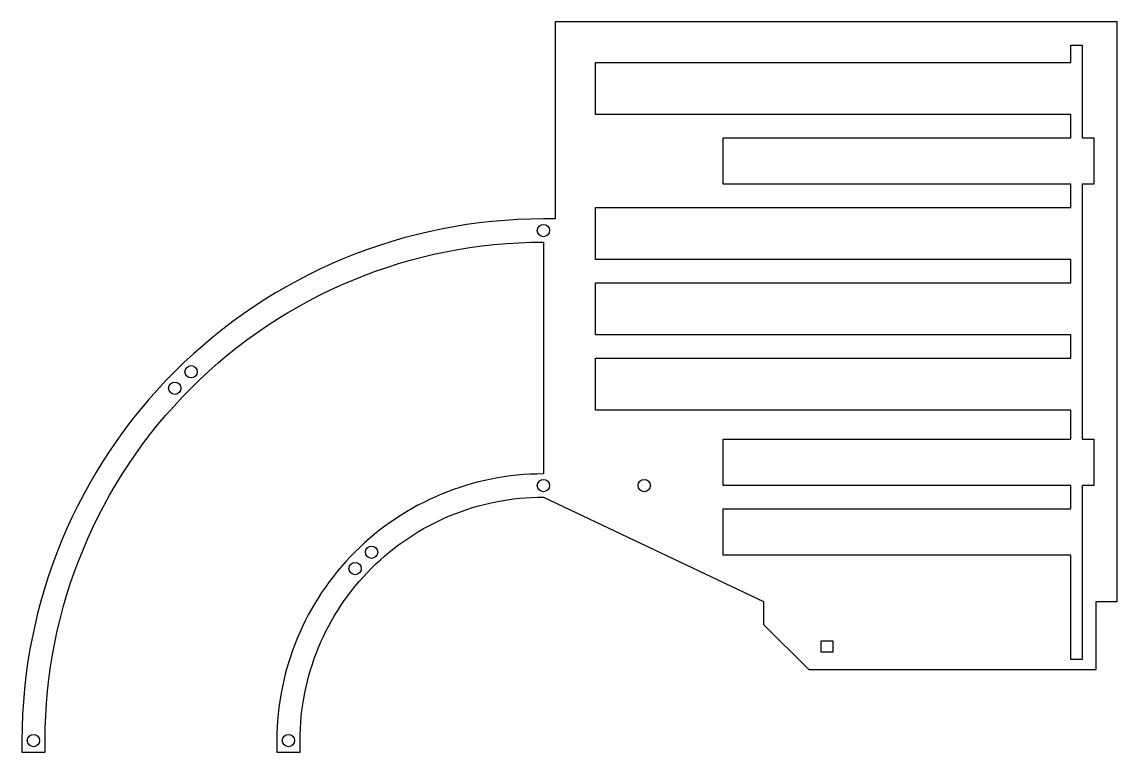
# Model space of a CAD drawing. Header units: inches. Extents: x -11.2 to 12.4, y -0.3 to 15.5.
import ezdxf

# ---------------------------------------------------------------- set-up
doc = ezdxf.new("R2010")
doc.units = ezdxf.units.IN
doc.header["$MEASUREMENT"] = 0

msp = doc.modelspace()

# ---------------------------------------------------------------- linework, layer by layer
msp.add_lwpolyline([(0, 5.75, 0.414214), (-5.75, 0), (-5.75, -0.25), (-5.25, -0.25), (-5.25, 0, -0.414214), (0, 5.25), (4.75, 3), (4.75, 2.5), (5.722, 1.528), (11.923, 1.528), (11.923, 3), (12.375, 3), (12.375, 15.5), (0.25, 15.5), (0.25, 11.25), (0, 11.25, 0.414214), (-11.25, 0), (-11.25, -0.25), (-10.75, -0.25), (-10.75, 0, -0.414214), (0, 10.75)], format="xyb", close=True)
for points in [[(11.625, 5.5), (11.625, 1.75), (11.375, 1.75), (11.375, 4), (3.875, 4), (3.875, 5), (11.375, 5), (11.375, 5.5), (3.875, 5.5), (3.875, 6.5), (11.375, 6.5), (11.375, 7.125), (1.125, 7.125), (1.125, 8.25), (11.375, 8.25), (11.375, 8.75), (1.125, 8.75), (1.125, 9.875), (11.375, 9.875), (11.375, 10.375), (1.125, 10.375), (1.125, 11.5), (11.375, 11.5), (11.375, 12), (3.875, 12), (3.875, 13), (11.375, 13), (11.375, 13.5), (1.125, 13.5), (1.125, 14.625), (11.375, 14.625), (11.375, 15), (11.625, 15), (11.625, 13), (11.875, 13), (11.875, 12), (11.625, 12), (11.625, 6.5), (11.875, 6.5), (11.875, 5.5)], [(6.243, 1.903), (5.993, 1.903), (5.993, 2.153), (6.243, 2.153)]]:
    msp.add_lwpolyline(points, close=True)
for centre in [(0, 11), (-7.599, 7.953), (-7.953, 7.599), (0, 5.5), (2.176, 5.5), (-3.708, 4.062), (-4.062, 3.708), (-11, 0), (-5.5, 0)]:
    msp.add_circle(centre, 0.133)

doc.saveas('drawing.dxf')
